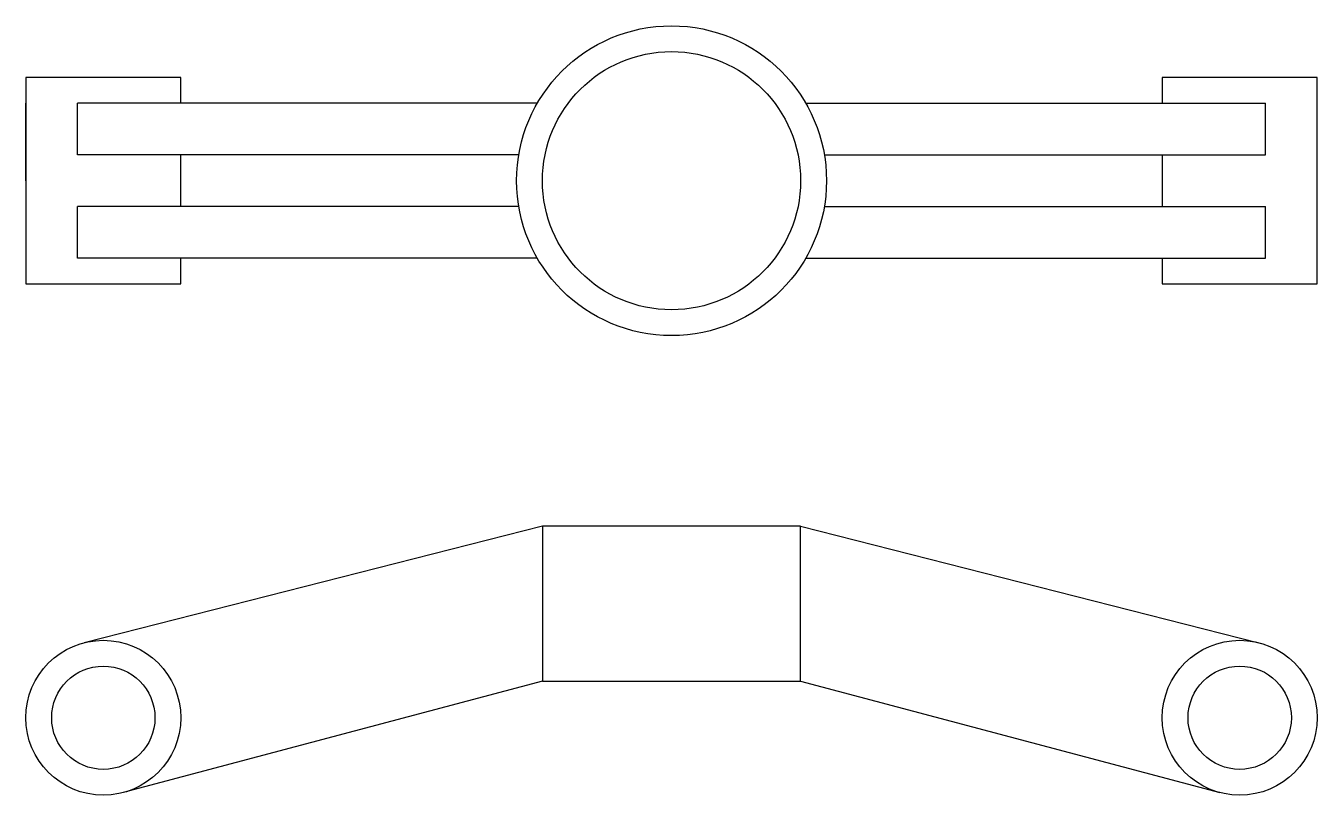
# Model space of a CAD drawing. Header units: millimetres. Extents: x 14.2 to 39.2, y 3.5 to 18.4.
import ezdxf

# ---------------------------------------------------------------- set-up
doc = ezdxf.new("R2010")
doc.units = ezdxf.units.MM
doc.layers.add('Cercuri', color=4, linetype='Continuous')
doc.layers.add('Contur', color=1, linetype='Continuous')

msp = doc.modelspace()

# ---------------------------------------------------------------- linework, layer by layer
at = {"layer": 'Cercuri'}
for centre, radius in [((26.711, 15.365), 3), ((26.711, 15.365), 2.5), ((15.711, 4.963), 1.5), ((37.711, 4.963), 1.5), ((15.711, 4.963), 1), ((37.711, 4.963), 1)]:
    msp.add_circle(centre, radius, dxfattribs=at)
at = {"layer": 'Contur'}
for p, q in [((14.211, 15.865), (14.211, 16.865)), ((24.113, 16.865), (15.211, 16.865)), ((15.211, 15.865), (15.211, 16.865)), ((29.309, 16.865), (38.211, 16.865)), ((38.211, 15.865), (38.211, 16.865)), ((39.211, 15.365), (39.211, 16.865)), ((14.211, 15.365), (14.211, 15.865)), ((23.753, 15.865), (15.211, 15.865)), ((29.669, 15.865), (38.211, 15.865)), ((23.753, 14.865), (15.211, 14.865)), ((15.211, 13.865), (15.211, 14.865)), ((29.669, 14.865), (38.211, 14.865)), ((38.211, 13.865), (38.211, 14.865)), ((24.113, 13.865), (15.211, 13.865)), ((29.309, 13.865), (38.211, 13.865)), ((24.211, 8.672), (15.341, 6.416)), ((29.211, 5.672), (29.211, 8.672)), ((29.211, 8.672), (38.08, 6.416)), ((24.211, 5.672), (16.096, 3.513)), ((29.211, 5.672), (37.325, 3.513))]:
    msp.add_line(p, q, dxfattribs=at)
for points in [[(17.211, 16.865), (17.211, 17.365), (14.211, 17.365), (14.211, 13.365), (17.211, 13.365), (17.211, 13.865)], [(36.211, 13.865), (36.211, 13.365), (39.211, 13.365), (39.211, 17.365), (36.211, 17.365), (36.211, 16.865)], [(17.211, 14.865), (17.211, 15.865)], [(36.211, 15.865), (36.211, 14.865)], [(29.211, 8.672), (26.711, 8.672), (24.211, 8.672), (24.211, 5.672), (29.211, 5.672)]]:
    msp.add_lwpolyline(points, dxfattribs=at)

doc.saveas('drawing.dxf')
